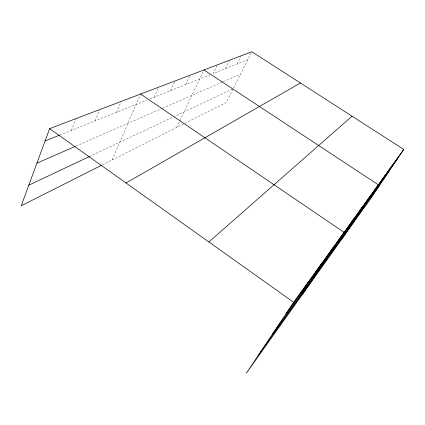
<?xml version="1.0" encoding="UTF-8"?>
<svg xmlns="http://www.w3.org/2000/svg" width="425" height="425" viewBox="0 0 425 425"><rect width="100%" height="100%" fill="white"/><g stroke="black" fill="none" stroke-linecap="round" stroke-linejoin="round"><path stroke-width="0.32" stroke-dasharray="2.12 1.59" d="M71.336 130.448L75.9 118.639M95.03 120.95L99.588 109.634M116.519 112.333L121.061 101.474M112.2 159.922L140.606 94.042M154.025 97.298L158.482 87.247M170.489 90.7L174.887 81.005M185.661 84.618L190.002 75.262M176.789 127.383L203.968 69.955M217.005 65.471L213.079 73.626L247.844 59.686M225.505 68.643L229.367 60.754M237.065 64.01L240.842 56.408M233.548 88.071L251.844 51.749M102.34 164.889L184.222 123.643M184.79 123.351L226.307 102.441L233.251 88.655L89.988 156.283M75.873 146.126L161.93 108.502M162.52 108.242L222.657 81.956M223.242 81.701L240.577 74.12M59.739 135.097L147.454 99.933M149.844 98.972L210.035 74.848"/><path stroke-width="0.64" d="M403.75 149.446L293.638 302.297L246.314 373.251L370.77 198.39L403.75 149.446L251.844 51.749L49.629 128.632L21.25 205.737L101.761 165.182M301.001 292.878L308.343 281.887M314.404 274.226L321.497 263.627M326.485 257.423L333.333 247.196M302.388 294.467L344.043 232.332L140.606 94.042M347.368 228.363L353.775 218.817M356.463 215.719L362.663 206.481M364.799 204.117L370.807 195.176M341.36 239.711L378.303 184.774L203.968 69.955M379.769 183.287L385.422 174.893M386.516 173.905L391.993 165.766M392.764 165.208L398.087 157.308M258.899 354.386L379.727 185.098M272.388 334.156L389.178 171.068M286.03 313.703L398.576 157.123M208.866 241.963L352.059 116.206M126.012 182.994L300.438 83.002M28.826 185.157L89.388 156.565M36.922 163.152L75.267 146.391M45.087 140.967L59.128 135.341M49.629 128.632L293.638 302.297"/></g></svg>
